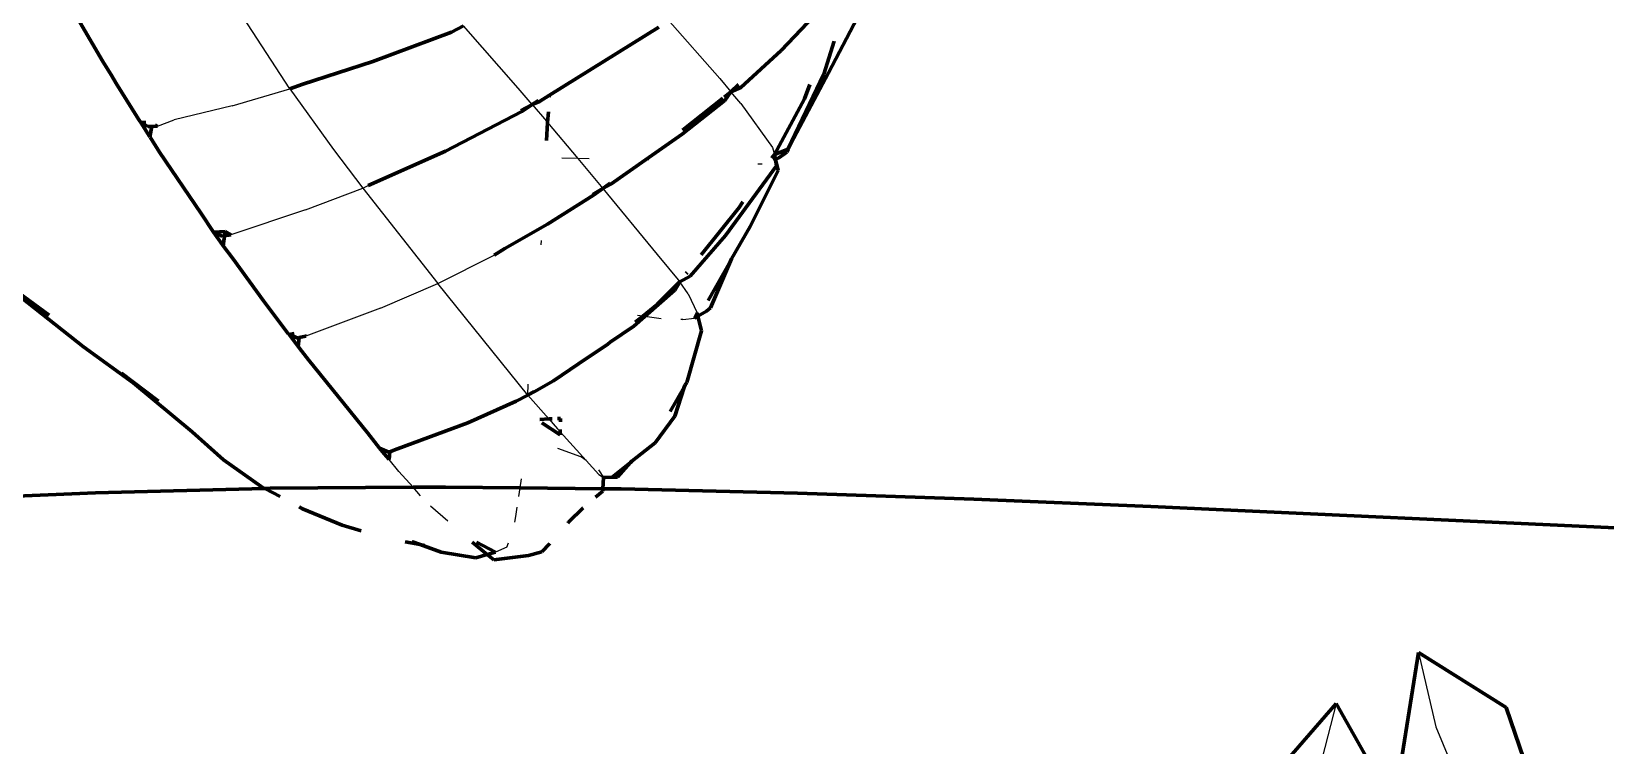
# Model space of a CAD drawing. Header units: millimetres. Extents: x 4307 to 31003, y 2809 to 20009.
# Drawn here: x 7252.9 to 7386.2, y 8466.1 to 8526.6 of the extents above; entities that cross this region are included whole.
import ezdxf

# ---------------------------------------------------------------- set-up
doc = ezdxf.new("R2010")
doc.units = ezdxf.units.MM
doc.layers.add('ProfileEdges', color=7, linetype='Continuous')

msp = doc.modelspace()

# ---------------------------------------------------------------- linework, layer by layer
for p, q in [((7274.75, 8521.77), (7270.01, 8529.05)), ((7294.08, 8521.83), (7289.45, 8527.09)), ((7311.17, 8522.64), (7306.74, 8527.68)), ((7269.85, 8520.33), (7274.75, 8521.77)), ((7274.75, 8521.77), (7278.43, 8516.63)), ((7295.27, 8520.44), (7294.08, 8521.83)), ((7311.17, 8522.64), (7312.11, 8521.52)), ((7269.85, 8520.33), (7264.94, 8519.13)), ((7295.27, 8520.44), (7296.48, 8519.03)), ((7312.96, 8520.51), (7312.11, 8521.52)), ((7312.96, 8520.51), (7315.63, 8516.8)), ((7263.53, 8518.6), (7264.94, 8519.13)), ((7296.48, 8519.03), (7296.59, 8518.9)), ((7296.59, 8518.9), (7299.14, 8515.86)), ((7278.43, 8516.63), (7280.93, 8513.34)), ((7315.63, 8516.8), (7315.8, 8516.19)), ((7299.14, 8515.86), (7297.78, 8515.89)), ((7300.1, 8515.84), (7299.14, 8515.86)), ((7299.14, 8515.86), (7301.27, 8513.33)), ((7305.16, 8515.74), (7304.88, 8515.74)), ((7314.76, 8515.38), (7314.39, 8515.37)), ((7276.06, 8511.5), (7280.93, 8513.34)), ((7280.93, 8513.34), (7281.39, 8513.56)), ((7280.93, 8513.34), (7287.28, 8505.27)), ((7301.27, 8513.33), (7305.88, 8507.74)), ((7276.06, 8511.5), (7269.73, 8509.39)), ((7296.03, 8508.91), (7296.01, 8508.54)), ((7287.28, 8505.27), (7292.05, 8507.67)), ((7305.88, 8507.74), (7307.78, 8505.41)), ((7282.42, 8503.18), (7287.28, 8505.27)), ((7294.9, 8495.8), (7287.28, 8505.27)), ((7308.51, 8504.39), (7307.78, 8505.41)), ((7308.51, 8504.39), (7309.26, 8502.78)), ((7282.42, 8503.18), (7276.09, 8500.82)), ((7304.65, 8502.5), (7304.2, 8502.56)), ((7304.83, 8502.48), (7304.65, 8502.5)), ((7306.22, 8502.28), (7304.83, 8502.48)), ((7308.05, 8502.23), (7307.88, 8502.23)), ((7308.05, 8502.23), (7309.04, 8502.34)), ((7294.9, 8495.8), (7294.94, 8496.74)), ((7294.9, 8495.8), (7296.68, 8493.79)), ((7296.68, 8493.79), (7297.42, 8492.96)), ((7297.66, 8492.7), (7297.42, 8492.96)), ((7299.86, 8490.26), (7297.66, 8492.7)), ((7297.42, 8491.33), (7299.36, 8490.6)), ((7283.99, 8489.34), (7283.15, 8490.35)), ((7299.86, 8490.26), (7299.36, 8490.6)), ((7300.94, 8489.08), (7299.86, 8490.26)), ((7285.19, 8488), (7283.99, 8489.34)), ((7294.34, 8488.71), (7294.23, 8487.95)), ((7300.91, 8489.49), (7301.31, 8488.82)), ((7300.94, 8489.08), (7301.31, 8488.82)), ((7285.82, 8487.28), (7285.19, 8488)), ((7294.23, 8487.95), (7294.12, 8487.23)), ((7288.13, 8485.12), (7286.67, 8486.41)), ((7293.99, 8486.33), (7293.87, 8485.52)), ((7293.87, 8485.52), (7293.77, 8485.04)), ((7293.14, 8482.93), (7292.18, 8482.51)), ((7293.14, 8482.93), (7293.28, 8483.31)), ((7370.38, 8474), (7371.85, 8467.7)), ((7363.41, 8469.67), (7361.43, 8462.03)), ((7371.85, 8467.7), (7374.7, 8460.85))]:
    msp.add_line(p, q)
at = {"layer": 'ProfileEdges', "lineweight": 211}
for p, q in [((7319.74, 8528.54), (7316.38, 8525.02)), ((7258.9, 8524.07), (7256.96, 8527.4)), ((7289.45, 8527.09), (7288.43, 8526.57)), ((7296.74, 8521.22), (7306.01, 8526.99)), ((7322.84, 8527.82), (7320.38, 8523.12)), ((7288.43, 8526.57), (7281.77, 8524.09)), ((7320.88, 8525.8), (7319.98, 8523.01)), ((7316.38, 8525.02), (7312.96, 8521.89)), ((7259.6, 8522.95), (7258.9, 8524.07)), ((7260.08, 8522.13), (7259.6, 8522.95)), ((7281.77, 8524.09), (7275.85, 8522.17)), ((7316.98, 8516.68), (7320.38, 8523.12)), ((7319.98, 8523.01), (7316.98, 8516.68)), ((7260.08, 8522.13), (7261.98, 8519.11)), ((7274.75, 8521.77), (7275.85, 8522.17)), ((7312.11, 8521.52), (7312.75, 8522.13)), ((7312.11, 8521.52), (7312.96, 8521.89)), ((7318.35, 8520.93), (7318.81, 8522.14)), ((7295.27, 8520.44), (7294.32, 8519.93)), ((7295.27, 8520.44), (7294.39, 8519.85)), ((7295.82, 8520.78), (7295.27, 8520.44)), ((7295.27, 8520.44), (7295.9, 8520.7)), ((7295.9, 8520.7), (7296.74, 8521.22)), ((7296.73, 8521.05), (7296.74, 8521.22)), ((7311.6, 8520.79), (7307.98, 8517.91)), ((7308.02, 8518.26), (7311.43, 8520.98)), ((7311.54, 8521.07), (7312.11, 8521.52)), ((7312.11, 8521.52), (7311.6, 8520.79)), ((7318.35, 8520.93), (7315.8, 8516.19)), ((7261.98, 8519.11), (7262.11, 8518.91)), ((7294.39, 8519.85), (7287.94, 8516.49)), ((7296.59, 8518.9), (7296.65, 8519.83)), ((7262.11, 8518.91), (7262.75, 8518.57)), ((7262.55, 8518.9), (7262.11, 8518.91)), ((7262.11, 8518.91), (7262.88, 8517.69)), ((7262.75, 8518.57), (7263.05, 8518.58)), ((7262.88, 8517.69), (7263.05, 8518.58)), ((7262.9, 8517.66), (7263.69, 8516.4)), ((7263.05, 8518.58), (7263.07, 8518.65)), ((7263.05, 8518.58), (7263.53, 8518.6)), ((7263.53, 8518.6), (7263.34, 8518.72)), ((7296.49, 8517.4), (7296.59, 8518.9)), ((7304.88, 8515.74), (7307.98, 8517.91)), ((7263.69, 8516.4), (7267.23, 8511.19)), ((7287.94, 8516.49), (7281.39, 8513.56)), ((7315.8, 8516.19), (7316.97, 8516.65)), ((7316.86, 8516.41), (7316.18, 8515.93)), ((7316.97, 8516.65), (7316.86, 8516.41)), ((7316.97, 8516.65), (7316.98, 8516.68)), ((7301.94, 8513.69), (7304.88, 8515.74)), ((7315.97, 8515.23), (7311.67, 8509.33)), ((7315.8, 8516.19), (7315.58, 8515.92)), ((7315.6, 8515.9), (7315.8, 8516.19)), ((7315.89, 8515.78), (7315.72, 8515.68)), ((7315.8, 8516.19), (7315.89, 8515.78)), ((7316.18, 8515.93), (7315.89, 8515.78)), ((7315.89, 8515.78), (7316.11, 8514.85)), ((7315.89, 8515.78), (7315.97, 8515.23)), ((7301.88, 8513.76), (7301.27, 8513.33)), ((7301.94, 8513.69), (7301.27, 8513.33)), ((7316.11, 8514.85), (7313.75, 8510.11)), ((7300.47, 8512.75), (7296.58, 8510.29)), ((7301.27, 8513.33), (7300.42, 8512.81)), ((7300.47, 8512.75), (7301.27, 8513.33)), ((7267.23, 8511.19), (7268.28, 8509.61)), ((7312.81, 8511.7), (7309.61, 8507.71)), ((7312.81, 8511.7), (7313.13, 8512.18)), ((7269.25, 8509.67), (7268.28, 8509.61)), ((7269, 8509.29), (7268.28, 8509.61)), ((7268.28, 8509.61), (7268.69, 8509.04)), ((7269.21, 8509.32), (7269.25, 8509.67)), ((7269.25, 8509.67), (7269.73, 8509.39)), ((7292.97, 8508.23), (7296.58, 8510.29)), ((7313.75, 8510.11), (7312.16, 8507.37)), ((7268.69, 8509.04), (7269.09, 8508.47)), ((7269, 8509.29), (7269.21, 8509.32)), ((7269.09, 8508.47), (7269.21, 8509.32)), ((7269.09, 8508.47), (7269.9, 8507.39)), ((7269.21, 8509.32), (7269.73, 8509.39)), ((7311.67, 8509.33), (7308.67, 8505.89)), ((7254.36, 8502.6), (7248.08, 8507.16)), ((7269.9, 8507.39), (7272.51, 8503.81)), ((7292.97, 8508.23), (7292.05, 8507.67)), ((7312.07, 8507.16), (7310.18, 8503.82)), ((7310.4, 8503.21), (7312.07, 8507.16)), ((7312.16, 8507.37), (7312.07, 8507.16)), ((7249.53, 8506.01), (7257.27, 8499.91)), ((7254.36, 8502.6), (7249.53, 8506.01)), ((7307.78, 8505.41), (7308.67, 8505.89)), ((7308.4, 8506.19), (7308.34, 8506.11)), ((7304.83, 8502.48), (7307.38, 8504.7)), ((7305.91, 8503.51), (7307.78, 8505.41)), ((7307.78, 8505.41), (7307.38, 8504.7)), ((7272.51, 8503.81), (7273.71, 8502.23)), ((7305.91, 8503.51), (7304.65, 8502.5)), ((7309.32, 8502.5), (7310.06, 8502.93)), ((7310.4, 8503.21), (7310.06, 8502.93)), ((7274.64, 8500.98), (7273.71, 8502.23)), ((7301.9, 8500.3), (7303.88, 8501.65)), ((7303.88, 8501.65), (7304.83, 8502.48)), ((7304.65, 8502.5), (7304, 8501.98)), ((7309.04, 8502.34), (7309.26, 8502.78)), ((7309.04, 8502.34), (7309.32, 8502.5)), ((7309.32, 8502.5), (7309.26, 8502.78)), ((7309.63, 8501.26), (7309.32, 8502.5)), ((7274.68, 8500.96), (7274.64, 8500.98)), ((7275.12, 8501.04), (7274.68, 8500.96)), ((7275.42, 8500.65), (7274.68, 8500.96)), ((7274.68, 8500.96), (7275.45, 8499.92)), ((7275.42, 8500.65), (7275.53, 8500.69)), ((7275.45, 8499.92), (7275.53, 8500.69)), ((7275.53, 8500.69), (7276.09, 8500.82)), ((7276.09, 8500.82), (7276.01, 8500.86)), ((7301.9, 8500.3), (7301.68, 8500.12)), ((7309.63, 8501.26), (7308.39, 8496.87)), ((7257.27, 8499.91), (7261.47, 8496.86)), ((7275.74, 8499.56), (7275.45, 8499.92)), ((7276.32, 8498.8), (7275.74, 8499.56)), ((7299.2, 8498.46), (7301.68, 8500.12)), ((7260.49, 8497.68), (7263.61, 8495.31)), ((7261.47, 8496.86), (7260.49, 8497.68)), ((7276.32, 8498.8), (7281.34, 8492.58)), ((7297.08, 8497.01), (7299.2, 8498.46)), ((7266.47, 8492.7), (7261.47, 8496.86)), ((7261.47, 8496.86), (7263.61, 8495.31)), ((7295.46, 8496.09), (7297.08, 8497.01)), ((7308.17, 8496.49), (7306.97, 8494.42)), ((7308.17, 8496.49), (7307.36, 8494.04)), ((7308.23, 8496.67), (7308.17, 8496.49)), ((7308.39, 8496.87), (7308.23, 8496.67)), ((7289.82, 8493.46), (7293.93, 8495.31)), ((7293.93, 8495.31), (7294.9, 8495.8)), ((7295.46, 8496.12), (7294.9, 8495.8)), ((7295.46, 8496.09), (7294.9, 8495.8)), ((7295.94, 8493.75), (7296.68, 8493.79)), ((7296.68, 8493.79), (7296.97, 8493.81)), ((7297.43, 8493.83), (7297.67, 8493.84)), ((7297.67, 8493.84), (7297.67, 8493.56)), ((7307.36, 8494.04), (7305.71, 8491.76)), ((7266.47, 8492.7), (7269.11, 8490.34)), ((7281.34, 8492.58), (7282.33, 8491.33)), ((7289.82, 8493.46), (7283.88, 8491.26)), ((7297.65, 8492.44), (7296.09, 8493.45)), ((7297.66, 8492.7), (7297.65, 8492.44)), ((7297.66, 8492.91), (7297.66, 8492.7)), ((7283.14, 8490.99), (7282.33, 8491.33)), ((7282.33, 8491.33), (7282.75, 8490.83)), ((7283.21, 8491.01), (7283.14, 8490.99)), ((7283.15, 8490.35), (7283.21, 8491.01)), ((7283.79, 8491.22), (7283.21, 8491.01)), ((7283.88, 8491.26), (7283.79, 8491.22)), ((7305.71, 8491.76), (7303.73, 8490.23)), ((7269.11, 8490.34), (7272.3, 8488.08)), ((7282.75, 8490.83), (7283.15, 8490.35)), ((7303.62, 8490.11), (7302.06, 8488.87)), ((7302.52, 8488.87), (7303.62, 8490.11)), ((7303.62, 8490.11), (7303.73, 8490.23)), ((7301.27, 8487.88), (7301.31, 8488.82)), ((7302.06, 8488.87), (7301.31, 8488.82)), ((7302.52, 8488.87), (7302.06, 8488.87)), ((7243.53, 8486.91), (7258.28, 8487.54)), ((7272.62, 8487.91), (7258.28, 8487.54)), ((7272.62, 8487.91), (7272.3, 8488.08)), ((7273.07, 8487.92), (7272.62, 8487.91)), ((7273.92, 8487.21), (7272.62, 8487.91)), ((7273.07, 8487.92), (7285.19, 8488)), ((7285.19, 8488), (7287.92, 8488.01)), ((7294.23, 8487.95), (7287.92, 8488.01)), ((7301.27, 8487.88), (7294.23, 8487.95)), ((7301.26, 8487.66), (7300.64, 8487.16)), ((7301.26, 8487.66), (7301.27, 8487.88)), ((7302.81, 8487.86), (7301.27, 8487.88)), ((7317.75, 8487.51), (7302.81, 8487.86)), ((7332.71, 8487.01), (7317.75, 8487.51)), ((7347.71, 8486.38), (7332.71, 8487.01)), ((7275.82, 8486.18), (7275.52, 8486.34)), ((7279.18, 8484.78), (7275.82, 8486.18)), ((7298.35, 8485.04), (7299.6, 8486.26)), ((7392.74, 8484.3), (7347.71, 8486.38)), ((7280.79, 8484.31), (7279.18, 8484.78)), ((7298.35, 8485.04), (7298.29, 8484.97)), ((7285.78, 8483.15), (7284.52, 8483.39)), ((7285.14, 8483.39), (7285.1, 8483.39)), ((7285.78, 8483.15), (7285.14, 8483.39)), ((7286.15, 8483.08), (7285.78, 8483.15)), ((7287.56, 8482.51), (7285.78, 8483.15)), ((7291.47, 8482.31), (7290.18, 8483.36)), ((7290.55, 8483.35), (7292.18, 8482.51)), ((7296.77, 8483.25), (7296.1, 8482.53)), ((7290.5, 8482.02), (7287.56, 8482.51)), ((7291.47, 8482.31), (7290.5, 8482.02)), ((7292.18, 8482.51), (7291.47, 8482.31)), ((7292.03, 8481.86), (7291.47, 8482.31)), ((7294.96, 8482.22), (7292.03, 8481.86)), ((7294.96, 8482.22), (7296.1, 8482.53)), ((7370.38, 8474), (7368.31, 8460.99)), ((7377.8, 8469.33), (7370.38, 8474)), ((7363.41, 8469.67), (7355.02, 8460.03)), ((7368.31, 8460.99), (7363.41, 8469.67)), ((7380.71, 8460.91), (7377.8, 8469.33))]:
    msp.add_line(p, q, dxfattribs=at)

doc.saveas('drawing.dxf')
